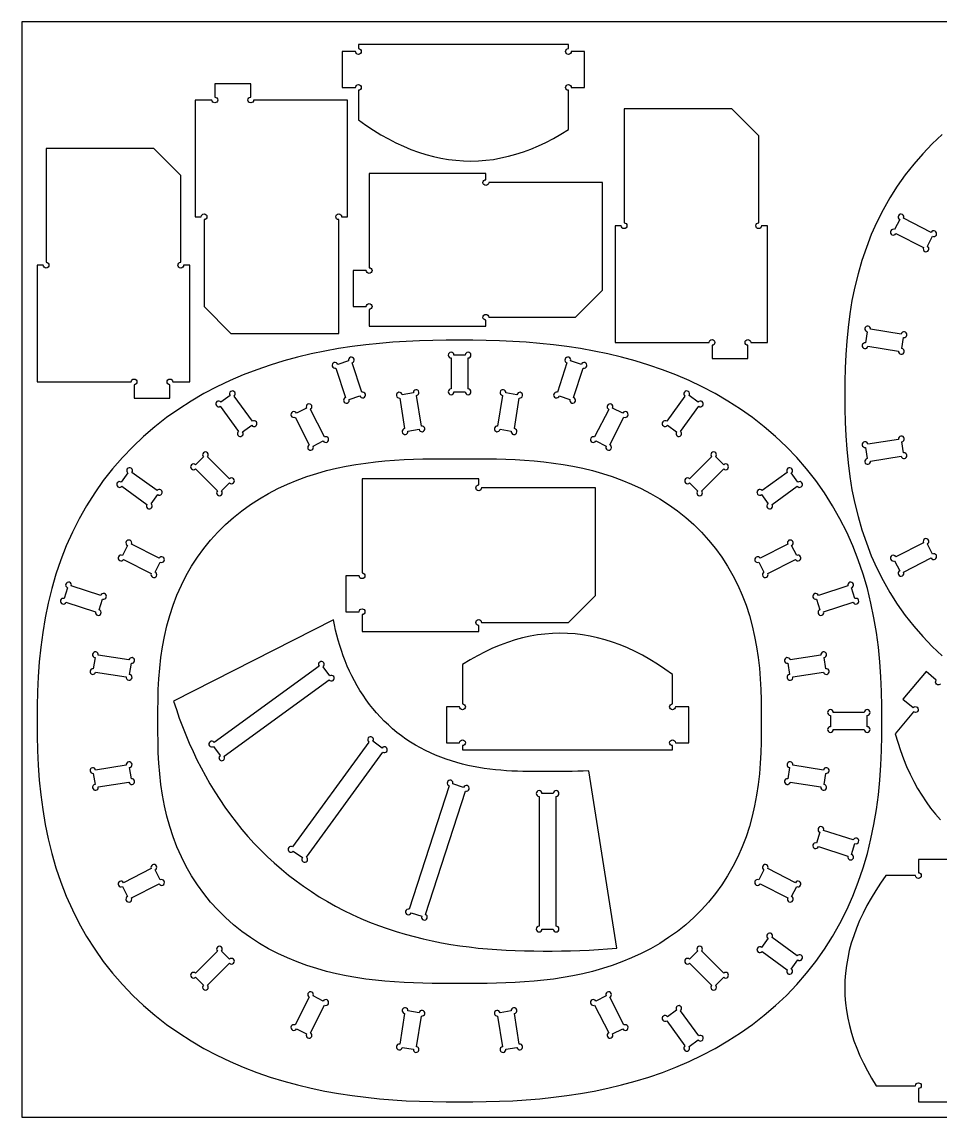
# Model space of a CAD drawing. Extents: x 0 to 2440, y -1470 to 1220.
# Drawn here: x 0 to 1023, y 0 to 1220 of the extents above; entities that cross this region are included whole.
import ezdxf

# ---------------------------------------------------------------- set-up
doc = ezdxf.new("R2010")
doc.units = 0
doc.layers.add('CUT', color=1, linetype='Continuous')
doc.layers.add('REFERENCE-SHEET', color=8, linetype='Continuous')

msp = doc.modelspace()

# ---------------------------------------------------------------- linework, layer by layer
at = {"layer": 'CUT'}
for points in [[(375, 1195), (375, 1190.2, -0.414214), (378.2, 1187, -0.414214), (375, 1183.8, -0.414214), (371.8, 1187), (357, 1187), (357, 1147), (371.8, 1147, -0.414214), (375, 1150.2, -0.414214), (378.2, 1147, -0.414214), (375, 1143.8), (375, 1110.8), (383.4, 1104.9), (391.7, 1099.4), (400.1, 1094.3), (408.4, 1089.6), (416.8, 1085.3), (425.1, 1081.4), (433.5, 1077.9), (441.9, 1074.9), (450.2, 1072.2), (458.6, 1070), (466.9, 1068.2), (475.3, 1066.8), (483.6, 1065.8), (492, 1065.2), (500.4, 1065), (508.7, 1065.2), (517.1, 1065.9), (525.4, 1066.9), (533.8, 1068.4), (542.1, 1070.3), (550.5, 1072.5), (558.9, 1075.2), (567.2, 1078.3), (575.6, 1081.8), (583.9, 1085.8), (592.3, 1090.1), (600.6, 1094.8), (609, 1100), (609, 1143.8, -0.414214), (605.8, 1147, -0.414214), (609, 1150.2, -0.414214), (612.2, 1147), (627, 1147), (627, 1187), (612.2, 1187, -0.414214), (609, 1183.8, -0.414214), (605.8, 1187, -0.414214), (609, 1190.2), (609, 1195)], [(363, 1133), (258.2, 1133, -0.414214), (255, 1129.8, -0.414214), (251.8, 1133, -0.414214), (255, 1136.2), (255, 1151), (215, 1151), (215, 1136.2, -0.414214), (218.2, 1133, -0.414214), (215, 1129.8, -0.414214), (211.8, 1133), (193, 1133), (193, 1003), (199.8, 1003, -0.414214), (203, 1006.2, -0.414214), (206.2, 1003, -0.414214), (203, 999.8), (203, 903), (233, 873), (353, 873), (353, 999.8, -0.414214), (349.8, 1003, -0.414214), (353, 1006.2, -0.414214), (356.2, 1003), (363, 1003)], [(661, 863), (765.8, 863, -0.414214), (769, 866.2, -0.414214), (772.2, 863, -0.414214), (769, 859.8), (769, 845), (809, 845), (809, 859.8, -0.414214), (805.8, 863, -0.414214), (809, 866.2, -0.414214), (812.2, 863), (831, 863), (831, 993), (824.2, 993, -0.414214), (821, 989.8, -0.414214), (817.8, 993, -0.414214), (821, 996.2), (821, 1093), (791, 1123), (671, 1123), (671, 996.2, -0.414214), (674.2, 993, -0.414214), (671, 989.8, -0.414214), (667.8, 993), (661, 993)], [(17, 819), (121.8, 819, -0.414214), (125, 822.2, -0.414214), (128.2, 819, -0.414214), (125, 815.8), (125, 801), (165, 801), (165, 815.8, -0.414214), (161.8, 819, -0.414214), (165, 822.2, -0.414214), (168.2, 819), (187, 819), (187, 949), (180.2, 949, -0.414214), (177, 945.8, -0.414214), (173.8, 949, -0.414214), (177, 952.2), (177, 1049), (147, 1079), (27, 1079), (27, 952.2, -0.414214), (30.2, 949, -0.414214), (27, 945.8, -0.414214), (23.8, 949), (17, 949)], [(387, 1051), (387, 946.2, -0.414214), (390.2, 943, -0.414214), (387, 939.8, -0.414214), (383.8, 943), (369, 943), (369, 903), (383.8, 903, -0.414214), (387, 906.2, -0.414214), (390.2, 903, -0.414214), (387, 899.8), (387, 881), (517, 881), (517, 887.8, -0.414214), (513.8, 891, -0.414214), (517, 894.2, -0.414214), (520.2, 891), (617, 891), (647, 921), (647, 1041), (520.2, 1041, -0.414214), (517, 1037.8, -0.414214), (513.8, 1041, -0.414214), (517, 1044.2), (517, 1051)], [(1014.7, 981.2, 0.414214), (1019, 982.6, 0.414214), (1017.6, 986.9, 0.414214), (1013.3, 985.5), (982.5, 1001.2, 0.414214), (981.1, 1005.5, 0.414214), (976.8, 1004.1, 0.414214), (978.2, 999.8), (972.5, 988.6, 0.414214), (968.1, 987.2, 0.414214), (969.5, 982.9, 0.414214), (973.8, 984.3), (1004.7, 968.6, 0.414214), (1006.1, 964.3, 0.414214), (1010.4, 965.7, 0.414214), (1009, 970)], [(982.5, 868.5, 0.414214), (986.1, 871.2, 0.414214), (983.5, 874.8, 0.414214), (979.8, 872.2), (945.6, 877.6, 0.414214), (943, 881.2, 0.414214), (939.3, 878.6, 0.414214), (942, 874.9), (940, 862.5, 0.414214), (936.4, 859.8, 0.414214), (939, 856.2, 0.414214), (942.7, 858.8), (976.8, 853.4, 0.414214), (979.5, 849.7, 0.414214), (983.2, 852.4, 0.414214), (980.5, 856.1)], [(376.6, 803.4, 0.414214), (380.7, 801.3, 0.414214), (382.7, 805.4, 0.414214), (378.7, 807.4), (368, 840.3, 0.414214), (370.1, 844.3, 0.414214), (366, 846.4, 0.414214), (364, 842.4), (352, 838.5, 0.414214), (348, 840.5, 0.414214), (345.9, 836.5, 0.414214), (349.9, 834.4), (360.6, 801.5, 0.414214), (358.6, 797.5, 0.414214), (362.6, 795.4, 0.414214), (364.7, 799.5)], [(494, 807.9, 0.414214), (497.2, 804.7, 0.414214), (500.4, 807.9, 0.414214), (497.2, 811.1), (497.2, 845.7, 0.414214), (500.4, 848.9, 0.414214), (497.2, 852.1, 0.414214), (494, 848.9), (481.4, 848.9, 0.414214), (478.2, 852.1, 0.414214), (475, 848.9, 0.414214), (478.2, 845.7), (478.2, 811.1, 0.414214), (475, 807.9, 0.414214), (478.2, 804.7, 0.414214), (481.4, 807.9)], [(610.7, 799.5, 0.414214), (612.8, 795.4, 0.414214), (616.8, 797.5, 0.414214), (614.8, 801.5), (625.5, 834.4, 0.414214), (629.5, 836.5, 0.414214), (627.4, 840.5, 0.414214), (623.4, 838.5), (611.4, 842.4, 0.414214), (609.4, 846.4, 0.414214), (605.3, 844.3, 0.414214), (607.4, 840.3), (596.7, 807.4, 0.414214), (592.7, 805.4, 0.414214), (594.7, 801.3, 0.414214), (598.8, 803.4)], [(256.1, 770.6, 0.414214), (260.6, 769.9, 0.414214), (261.3, 774.4, 0.414214), (256.8, 775.1), (236.5, 803.1, 0.414214), (237.2, 807.6, 0.414214), (232.7, 808.3, 0.414214), (232, 803.8), (221.8, 796.4, 0.414214), (217.4, 797.1, 0.414214), (216.7, 792.6, 0.414214), (221.1, 791.9), (241.5, 763.9, 0.414214), (240.8, 759.5, 0.414214), (245.2, 758.8, 0.414214), (245.9, 763.2)], [(442.6, 766.2, 0.414214), (446.3, 763.5, 0.414214), (448.9, 767.2, 0.414214), (445.3, 769.8), (439.9, 804, 0.414214), (442.5, 807.7, 0.414214), (438.9, 810.3, 0.414214), (436.2, 806.7), (423.7, 804.7, 0.414214), (420.1, 807.4, 0.414214), (417.4, 803.7, 0.414214), (421.1, 801), (426.5, 766.9, 0.414214), (423.8, 763.2, 0.414214), (427.5, 760.5, 0.414214), (430.2, 764.2)], [(545.2, 764.2, 0.414214), (547.9, 760.5, 0.414214), (551.6, 763.2, 0.414214), (548.9, 766.9), (554.3, 801, 0.414214), (558, 803.7, 0.414214), (555.3, 807.4, 0.414214), (551.7, 804.7), (539.2, 806.7, 0.414214), (536.5, 810.3, 0.414214), (532.9, 807.7, 0.414214), (535.5, 804), (530.1, 769.8, 0.414214), (526.5, 767.2, 0.414214), (529.1, 763.5, 0.414214), (532.8, 766.2)], [(729.5, 763.2, 0.414214), (730.2, 758.8, 0.414214), (734.6, 759.5, 0.414214), (733.9, 763.9), (754.3, 791.9, 0.414214), (758.7, 792.6, 0.414214), (758, 797.1, 0.414214), (753.6, 796.4), (743.4, 803.8, 0.414214), (742.7, 808.3, 0.414214), (738.2, 807.6, 0.414214), (738.9, 803.1), (718.6, 775.1, 0.414214), (714.1, 774.4, 0.414214), (714.8, 769.9, 0.414214), (719.3, 770.6)], [(335.8, 753.3, 0.414214), (340.1, 751.9, 0.414214), (341.5, 756.2, 0.414214), (337.2, 757.6), (321.5, 788.4, 0.414214), (322.9, 792.7, 0.414214), (318.6, 794.1, 0.414214), (317.2, 789.8), (305.9, 784.1, 0.414214), (301.6, 785.5, 0.414214), (300.2, 781.2, 0.414214), (304.5, 779.8), (320.2, 748.9, 0.414214), (318.8, 744.6, 0.414214), (323.1, 743.2, 0.414214), (324.5, 747.5)], [(650.9, 747.5, 0.414214), (652.3, 743.2, 0.414214), (656.6, 744.6, 0.414214), (655.2, 748.9), (670.9, 779.8, 0.414214), (675.2, 781.2, 0.414214), (673.8, 785.5, 0.414214), (669.5, 784.1), (658.2, 789.8, 0.414214), (656.8, 794.1, 0.414214), (652.5, 792.7, 0.414214), (653.9, 788.4), (638.2, 757.6, 0.414214), (633.9, 756.2, 0.414214), (635.3, 751.9, 0.414214), (639.6, 753.3)], [(980.5, 752.3, 0.414214), (983.2, 756, 0.414214), (979.5, 758.7, 0.414214), (976.8, 755), (942.7, 749.6, 0.414214), (939, 752.2, 0.414214), (936.4, 748.6, 0.414214), (940, 745.9), (942, 733.5, 0.414214), (939.3, 729.8, 0.414214), (943, 727.2, 0.414214), (945.6, 730.8), (979.8, 736.2, 0.414214), (983.5, 733.6, 0.414214), (986.1, 737.2, 0.414214), (982.5, 739.9)], [(231.3, 706.5, 0.414214), (235.8, 706.5, 0.414214), (235.8, 711, 0.414214), (231.3, 711), (206.8, 735.5, 0.414214), (206.8, 740, 0.414214), (202.3, 740, 0.414214), (202.3, 735.5), (193.4, 726.6, 0.414214), (188.9, 726.6, 0.414214), (188.9, 722.1, 0.414214), (193.4, 722.1), (217.9, 697.6, 0.414214), (217.9, 693.1, 0.414214), (222.4, 693.1, 0.414214), (222.4, 697.6)], [(753, 697.6, 0.414214), (753, 693.1, 0.414214), (757.5, 693.1, 0.414214), (757.5, 697.6), (782, 722.1, 0.414214), (786.5, 722.1, 0.414214), (786.5, 726.6, 0.414214), (782, 726.6), (773.1, 735.5, 0.414214), (773.1, 740, 0.414214), (768.6, 740, 0.414214), (768.6, 735.5), (744.1, 711, 0.414214), (739.6, 711, 0.414214), (739.6, 706.5, 0.414214), (744.1, 706.5)], [(151.3, 693.4, 0.414214), (155.7, 694.1, 0.414214), (155, 698.6, 0.414214), (150.6, 697.9), (122.6, 718.2, 0.414214), (121.9, 722.7, 0.414214), (117.4, 722, 0.414214), (118.1, 717.5), (110.7, 707.3, 0.414214), (106.2, 706.6, 0.414214), (106.9, 702.1, 0.414214), (111.4, 702.8), (139.4, 682.5, 0.414214), (140.1, 678, 0.414214), (144.6, 678.7, 0.414214), (143.9, 683.2)], [(831.5, 683.2, 0.414214), (830.8, 678.7, 0.414214), (835.3, 678, 0.414214), (836, 682.5), (864, 702.8, 0.414214), (868.5, 702.1, 0.414214), (869.2, 706.6, 0.414214), (864.7, 707.3), (857.3, 717.5, 0.414214), (858, 722, 0.414214), (853.5, 722.7, 0.414214), (852.8, 718.2), (824.8, 697.9, 0.414214), (820.4, 698.6, 0.414214), (819.7, 694.1, 0.414214), (824.1, 693.4)], [(379, 711), (379, 606.2, -0.414214), (382.2, 603, -0.414214), (379, 599.8, -0.414214), (375.8, 603), (361, 603), (361, 563), (375.8, 563, -0.414214), (379, 566.2, -0.414214), (382.2, 563, -0.414214), (379, 559.8), (379, 541), (509, 541), (509, 547.8, -0.414214), (505.8, 551, -0.414214), (509, 554.2, -0.414214), (512.2, 551), (609, 551), (639, 581), (639, 701), (512.2, 701, -0.414214), (509, 697.8, -0.414214), (505.8, 701, -0.414214), (509, 704.2), (509, 711)], [(154.2, 618.2, 0.414214), (158.5, 619.6, 0.414214), (157.1, 623.9, 0.414214), (152.8, 622.5), (122, 638.2, 0.414214), (120.6, 642.5, 0.414214), (116.3, 641.1, 0.414214), (117.7, 636.8), (112, 625.6, 0.414214), (107.6, 624.2, 0.414214), (109, 619.9, 0.414214), (113.3, 621.3), (144.2, 605.6, 0.414214), (145.6, 601.3, 0.414214), (149.9, 602.7, 0.414214), (148.5, 607)], [(826.9, 607, 0.414214), (825.5, 602.7, 0.414214), (829.8, 601.3, 0.414214), (831.2, 605.6), (862.1, 621.3, 0.414214), (866.4, 619.9, 0.414214), (867.8, 624.2, 0.414214), (863.4, 625.6), (857.7, 636.8, 0.414214), (859.1, 641.1, 0.414214), (854.8, 642.5, 0.414214), (853.4, 638.2), (822.6, 622.5, 0.414214), (818.3, 623.9, 0.414214), (816.9, 619.6, 0.414214), (821.2, 618.2)], [(1009, 638.4, 0.414214), (1010.4, 642.7, 0.414214), (1006.1, 644.1, 0.414214), (1004.7, 639.8), (973.8, 624.1, 0.414214), (969.5, 625.5, 0.414214), (968.1, 621.2, 0.414214), (972.5, 619.8), (978.2, 608.6, 0.414214), (976.8, 604.3, 0.414214), (981.1, 602.9, 0.414214), (982.5, 607.2), (1013.3, 622.9, 0.414214), (1017.6, 621.5, 0.414214), (1019, 625.8, 0.414214), (1014.7, 627.2)], [(90, 577.1, 0.414214), (94, 579.1, 0.414214), (91.9, 583.1, 0.414214), (87.9, 581.1), (55, 591.8, 0.414214), (53, 595.8, 0.414214), (48.9, 593.8, 0.414214), (51, 589.7), (47.1, 577.7, 0.414214), (43, 575.7, 0.414214), (45.1, 571.7, 0.414214), (49.1, 573.7), (82, 563, 0.414214), (84.1, 559, 0.414214), (88.1, 561, 0.414214), (86.1, 565.1)], [(889.3, 565.1, 0.414214), (887.3, 561, 0.414214), (891.3, 559, 0.414214), (893.4, 563), (926.3, 573.7, 0.414214), (930.3, 571.7, 0.414214), (932.4, 575.7, 0.414214), (928.3, 577.7), (924.4, 589.7, 0.414214), (926.5, 593.8, 0.414214), (922.4, 595.8, 0.414214), (920.4, 591.8), (887.5, 581.1, 0.414214), (883.5, 583.1, 0.414214), (881.4, 579.1, 0.414214), (885.4, 577.1)], [(725, 409), (725, 413.8, -0.414214), (721.8, 417, -0.414214), (725, 420.2, -0.414214), (728.2, 417), (743, 417), (743, 457), (728.2, 457, -0.414214), (725, 453.8, -0.414214), (721.8, 457, -0.414214), (725, 460.2), (725, 493.2), (716.6, 499.1), (708.3, 504.6), (699.9, 509.7), (691.6, 514.4), (683.2, 518.7), (674.9, 522.6), (666.5, 526.1), (658.1, 529.1), (649.8, 531.8), (641.4, 534), (633.1, 535.8), (624.7, 537.2), (616.4, 538.2), (608, 538.8), (599.6, 539), (591.3, 538.8), (582.9, 538.1), (574.6, 537.1), (566.2, 535.6), (557.9, 533.7), (549.5, 531.5), (541.1, 528.8), (532.8, 525.7), (524.4, 522.2), (516.1, 518.2), (507.7, 513.9), (499.4, 509.2), (491, 504), (491, 460.2, -0.414214), (494.2, 457, -0.414214), (491, 453.8, -0.414214), (487.8, 457), (473, 457), (473, 417), (487.8, 417, -0.414214), (491, 420.2, -0.414214), (494.2, 417, -0.414214), (491, 413.8), (491, 409)], [(122, 505.5, 0.414214), (125.6, 508.2, 0.414214), (123, 511.8, 0.414214), (119.3, 509.2), (85.1, 514.6, 0.414214), (82.5, 518.2, 0.414214), (78.8, 515.6, 0.414214), (81.5, 511.9), (79.5, 499.5, 0.414214), (75.9, 496.8, 0.414214), (78.5, 493.2, 0.414214), (82.2, 495.8), (116.3, 490.4, 0.414214), (119, 486.7, 0.414214), (122.7, 489.4, 0.414214), (120, 493.1)], [(855.4, 493.1, 0.414214), (852.7, 489.4, 0.414214), (856.4, 486.7, 0.414214), (859.1, 490.4), (893.2, 495.8, 0.414214), (896.9, 493.2, 0.414214), (899.5, 496.8, 0.414214), (895.9, 499.5), (893.9, 511.9, 0.414214), (896.6, 515.6, 0.414214), (892.9, 518.2, 0.414214), (890.3, 514.6), (856.1, 509.2, 0.414214), (852.4, 511.8, 0.414214), (849.8, 508.2, 0.414214), (853.4, 505.5)], [(335.6, 501.7, 0.414214), (336.3, 506.2, 0.414214), (331.9, 506.9, 0.414214), (331.2, 502.4), (214.2, 417.4, 0.414214), (209.7, 418.1, 0.414214), (209, 413.7, 0.414214), (213.5, 413), (220.9, 402.8, 0.414214), (220.2, 398.3, 0.414214), (224.6, 397.6, 0.414214), (225.4, 402.1), (342.3, 487.1, 0.414214), (346.8, 486.4, 0.414214), (347.5, 490.8, 0.414214), (343, 491.5)], [(900.9, 434.9, 0.414214), (897.7, 431.7, 0.414214), (900.9, 428.5, 0.414214), (904.1, 431.7), (938.7, 431.7, 0.414214), (941.9, 428.5, 0.414214), (945.1, 431.7, 0.414214), (941.9, 434.9), (941.9, 447.5, 0.414214), (945.1, 450.7, 0.414214), (941.9, 453.9, 0.414214), (938.7, 450.7), (904.1, 450.7, 0.414214), (900.9, 453.9, 0.414214), (897.7, 450.7, 0.414214), (900.9, 447.5)], [(391.2, 418.6, 0.414214), (390.5, 423, 0.414214), (386, 422.3, 0.414214), (386.7, 417.8), (301.7, 300.9, 0.414214), (297.3, 300.2, 0.414214), (298, 295.7, 0.414214), (302.4, 296.4), (312.6, 289, 0.414214), (313.3, 284.5, 0.414214), (317.8, 285.2, 0.414214), (317.1, 289.7), (402.1, 406.7, 0.414214), (406.6, 407.4, 0.414214), (405.9, 411.9, 0.414214), (401.4, 411.1)], [(120, 389.3, 0.414214), (122.7, 393, 0.414214), (119, 395.7, 0.414214), (116.3, 392), (82.2, 386.6, 0.414214), (78.5, 389.2, 0.414214), (75.9, 385.6, 0.414214), (79.5, 382.9), (81.5, 370.5, 0.414214), (78.8, 366.8, 0.414214), (82.5, 364.2, 0.414214), (85.1, 367.8), (119.3, 373.2, 0.414214), (123, 370.6, 0.414214), (125.6, 374.2, 0.414214), (122, 376.9)], [(853.4, 376.9, 0.414214), (849.8, 374.2, 0.414214), (852.4, 370.6, 0.414214), (856.1, 373.2), (890.3, 367.8, 0.414214), (892.9, 364.2, 0.414214), (896.6, 366.8, 0.414214), (893.9, 370.5), (895.9, 382.9, 0.414214), (899.5, 385.6, 0.414214), (896.9, 389.2, 0.414214), (893.2, 386.6), (859.1, 392, 0.414214), (856.4, 395.7, 0.414214), (852.7, 393, 0.414214), (855.4, 389.3)], [(480.2, 371.2, 0.414214), (478.2, 375.2, 0.414214), (474.1, 373.1, 0.414214), (476.2, 369.1), (431.5, 231.6, 0.414214), (427.5, 229.5, 0.414214), (429.5, 225.5, 0.414214), (433.6, 227.6), (445.6, 223.7, 0.414214), (447.6, 219.6, 0.414214), (451.6, 221.7, 0.414214), (449.6, 225.7), (494.3, 363.2, 0.414214), (498.3, 365.3, 0.414214), (496.2, 369.3, 0.414214), (492.2, 367.3)], [(579.5, 360.5, 0.414214), (576.3, 363.7, 0.414214), (573.1, 360.5, 0.414214), (576.3, 357.3), (576.3, 212.7, 0.414214), (573.1, 209.5, 0.414214), (576.3, 206.3, 0.414214), (579.5, 209.5), (592.1, 209.5, 0.414214), (595.3, 206.3, 0.414214), (598.5, 209.5, 0.414214), (595.3, 212.7), (595.3, 357.3, 0.414214), (598.5, 360.5, 0.414214), (595.3, 363.7, 0.414214), (592.1, 360.5)], [(885.4, 305.3, 0.414214), (881.4, 303.3, 0.414214), (883.5, 299.3, 0.414214), (887.5, 301.3), (920.4, 290.6, 0.414214), (922.4, 286.6, 0.414214), (926.5, 288.6, 0.414214), (924.4, 292.7), (928.3, 304.7, 0.414214), (932.4, 306.7, 0.414214), (930.3, 310.7, 0.414214), (926.3, 308.7), (893.4, 319.4, 0.414214), (891.3, 323.4, 0.414214), (887.3, 321.4, 0.414214), (889.3, 317.3)], [(148.5, 275.4, 0.414214), (149.9, 279.7, 0.414214), (145.6, 281.1, 0.414214), (144.2, 276.8), (113.3, 261.1, 0.414214), (109, 262.5, 0.414214), (107.6, 258.2, 0.414214), (112, 256.8), (117.7, 245.6, 0.414214), (116.3, 241.3, 0.414214), (120.6, 239.9, 0.414214), (122, 244.2), (152.8, 259.9, 0.414214), (157.1, 258.5, 0.414214), (158.5, 262.8, 0.414214), (154.2, 264.2)], [(821.2, 264.2, 0.414214), (816.9, 262.8, 0.414214), (818.3, 258.5, 0.414214), (822.6, 259.9), (853.4, 244.2, 0.414214), (854.8, 239.9, 0.414214), (859.1, 241.3, 0.414214), (857.7, 245.6), (863.4, 256.8, 0.414214), (867.8, 258.2, 0.414214), (866.4, 262.5, 0.414214), (862.1, 261.1), (831.2, 276.8, 0.414214), (829.8, 281.1, 0.414214), (825.5, 279.7, 0.414214), (826.9, 275.4)], [(824.1, 189, 0.414214), (819.7, 188.3, 0.414214), (820.4, 183.8, 0.414214), (824.8, 184.5), (852.8, 164.2, 0.414214), (853.5, 159.7, 0.414214), (858, 160.4, 0.414214), (857.3, 164.9), (864.7, 175.1, 0.414214), (869.2, 175.8, 0.414214), (868.5, 180.3, 0.414214), (864, 179.6), (836, 199.9, 0.414214), (835.3, 204.4, 0.414214), (830.8, 203.7, 0.414214), (831.5, 199.2)], [(222.4, 184.8, 0.414214), (222.4, 189.3, 0.414214), (217.9, 189.3, 0.414214), (217.9, 184.8), (193.4, 160.3, 0.414214), (188.9, 160.3, 0.414214), (188.9, 155.8, 0.414214), (193.4, 155.8), (202.3, 146.9, 0.414214), (202.3, 142.4, 0.414214), (206.8, 142.4, 0.414214), (206.8, 146.9), (231.3, 171.4, 0.414214), (235.8, 171.4, 0.414214), (235.8, 175.9, 0.414214), (231.3, 175.9)], [(744.1, 175.9, 0.414214), (739.6, 175.9, 0.414214), (739.6, 171.4, 0.414214), (744.1, 171.4), (768.6, 146.9, 0.414214), (768.6, 142.4, 0.414214), (773.1, 142.4, 0.414214), (773.1, 146.9), (782, 155.8, 0.414214), (786.5, 155.8, 0.414214), (786.5, 160.3, 0.414214), (782, 160.3), (757.5, 184.8, 0.414214), (757.5, 189.3, 0.414214), (753, 189.3, 0.414214), (753, 184.8)], [(324.5, 134.9, 0.414214), (323.1, 139.2, 0.414214), (318.8, 137.8, 0.414214), (320.2, 133.5), (304.5, 102.6, 0.414214), (300.2, 101.2, 0.414214), (301.6, 96.9, 0.414214), (305.9, 98.3), (317.2, 92.6, 0.414214), (318.6, 88.3, 0.414214), (322.9, 89.7, 0.414214), (321.5, 94), (337.2, 124.8, 0.414214), (341.5, 126.2, 0.414214), (340.1, 130.5, 0.414214), (335.8, 129.1)], [(639.6, 129.1, 0.414214), (635.3, 130.5, 0.414214), (633.9, 126.2, 0.414214), (638.2, 124.8), (653.9, 94, 0.414214), (652.5, 89.7, 0.414214), (656.8, 88.3, 0.414214), (658.2, 92.6), (669.5, 98.3, 0.414214), (673.8, 96.9, 0.414214), (675.2, 101.2, 0.414214), (670.9, 102.6), (655.2, 133.5, 0.414214), (656.6, 137.8, 0.414214), (652.3, 139.2, 0.414214), (650.9, 134.9)], [(719.3, 111.8, 0.414214), (714.8, 112.5, 0.414214), (714.1, 108, 0.414214), (718.6, 107.3), (738.9, 79.3, 0.414214), (738.2, 74.8, 0.414214), (742.7, 74.1, 0.414214), (743.4, 78.6), (753.6, 86, 0.414214), (758, 85.3, 0.414214), (758.7, 89.8, 0.414214), (754.3, 90.5), (733.9, 118.5, 0.414214), (734.6, 122.9, 0.414214), (730.2, 123.6, 0.414214), (729.5, 119.2)], [(430.2, 118.2, 0.414214), (427.5, 121.9, 0.414214), (423.8, 119.2, 0.414214), (426.5, 115.5), (421.1, 81.4, 0.414214), (417.4, 78.7, 0.414214), (420.1, 75, 0.414214), (423.7, 77.7), (436.2, 75.7, 0.414214), (438.9, 72.1, 0.414214), (442.5, 74.7, 0.414214), (439.9, 78.4), (445.3, 112.6, 0.414214), (448.9, 115.2, 0.414214), (446.3, 118.9, 0.414214), (442.6, 116.2)], [(532.8, 116.2, 0.414214), (529.1, 118.9, 0.414214), (526.5, 115.2, 0.414214), (530.1, 112.6), (535.5, 78.4, 0.414214), (532.9, 74.7, 0.414214), (536.5, 72.1, 0.414214), (539.2, 75.7), (551.7, 77.7, 0.414214), (555.3, 75, 0.414214), (558, 78.7, 0.414214), (554.3, 81.4), (548.9, 115.5, 0.414214), (551.6, 119.2, 0.414214), (547.9, 121.9, 0.414214), (545.2, 118.2)]]:
    msp.add_lwpolyline(points, format="xyb", close=True, dxfattribs=at)
msp.add_lwpolyline([(1025.6, 1094.7), (1014.5, 1084.2), (1003.9, 1073.2), (993.8, 1061.7), (984.4, 1049.6), (975.5, 1037.1), (967.3, 1024.1), (959.7, 1010.8), (952.8, 997.1), (946.5, 983), (941, 968.7), (936, 954.2), (931.8, 939.5), (928.1, 924.7), (925, 909.7), (922.5, 894.7), (920.6, 879.6), (919.1, 864.5), (918, 849.4), (917.4, 834.3), (917.1, 819.3), (917, 804.2), (917.1, 789.1), (917.4, 774.1), (918, 759), (919.1, 743.9), (920.6, 728.8), (922.5, 713.7), (925, 698.7), (928.1, 683.7), (931.8, 668.9), (936, 654.2), (941, 639.7), (946.5, 625.4), (952.8, 611.3), (959.7, 597.6), (967.3, 584.3), (975.5, 571.3), (984.4, 558.8), (993.8, 546.7), (1003.9, 535.2), (1014.5, 524.2), (1025.6, 513.7)], dxfattribs=at)
for points in [[(958.4, 441.2), (958.3, 457.6), (957.9, 474.1), (957.2, 490.5), (956.1, 507), (954.4, 523.5), (952.2, 539.9), (949.5, 556.3), (946.1, 572.6), (942.1, 588.8), (937.4, 604.9), (932, 620.7), (925.9, 636.3), (919.1, 651.6), (911.5, 666.6), (903.3, 681.1), (894.3, 695.3), (884.7, 709), (874.3, 722.1), (863.4, 734.7), (851.9, 746.8), (839.8, 758.2), (827.2, 769), (814.1, 779.2), (800.6, 788.7), (786.8, 797.6), (772.6, 805.9), (758.2, 813.5), (743.5, 820.4), (728.7, 826.8), (713.7, 832.6), (698.6, 837.8), (683.4, 842.4), (668.2, 846.6), (653, 850.2), (637.7, 853.4), (622.5, 856.1), (607.3, 858.4), (592.2, 860.3), (577.1, 861.9), (562.1, 863.1), (547.1, 864.1), (532.2, 864.7), (517.3, 865.1), (502.5, 865.3), (487.7, 865.4), (472.9, 865.3), (458.1, 865.1), (443.2, 864.7), (428.3, 864.1), (413.3, 863.1), (398.3, 861.9), (383.2, 860.3), (368.1, 858.4), (352.9, 856.1), (337.7, 853.4), (322.4, 850.2), (307.2, 846.6), (292, 842.4), (276.8, 837.8), (261.7, 832.6), (246.7, 826.8), (231.9, 820.4), (217.2, 813.5), (202.8, 805.9), (188.6, 797.6), (174.8, 788.7), (161.3, 779.2), (148.2, 769), (135.6, 758.2), (123.5, 746.8), (112, 734.7), (101.1, 722.1), (90.7, 709), (81.1, 695.3), (72.1, 681.1), (63.9, 666.6), (56.3, 651.6), (49.5, 636.3), (43.4, 620.7), (38, 604.9), (33.3, 588.8), (29.3, 572.6), (25.9, 556.3), (23.2, 539.9), (21, 523.5), (19.3, 507), (18.2, 490.5), (17.5, 474.1), (17.1, 457.6), (17, 441.2), (17.1, 424.8), (17.5, 408.3), (18.2, 391.9), (19.3, 375.4), (21, 358.9), (23.2, 342.5), (25.9, 326.1), (29.3, 309.8), (33.3, 293.6), (38, 277.5), (43.4, 261.7), (49.5, 246.1), (56.3, 230.8), (63.9, 215.8), (72.1, 201.3), (81.1, 187.1), (90.7, 173.4), (101.1, 160.3), (112, 147.7), (123.5, 135.6), (135.6, 124.2), (148.2, 113.4), (161.3, 103.2), (174.8, 93.7), (188.6, 84.8), (202.8, 76.5), (217.2, 68.9), (231.9, 62), (246.7, 55.6), (261.7, 49.8), (276.8, 44.6), (292, 40), (307.2, 35.8), (322.4, 32.2), (337.7, 29), (352.9, 26.3), (368.1, 24), (383.2, 22.1), (398.3, 20.5), (413.3, 19.3), (428.3, 18.3), (443.2, 17.7), (458.1, 17.3), (472.9, 17.1), (487.7, 17), (502.5, 17.1), (517.3, 17.3), (532.2, 17.7), (547.1, 18.3), (562.1, 19.3), (577.1, 20.5), (592.2, 22.1), (607.3, 24), (622.5, 26.3), (637.7, 29), (653, 32.2), (668.2, 35.8), (683.4, 40), (698.6, 44.6), (713.7, 49.8), (728.7, 55.6), (743.5, 62), (758.2, 68.9), (772.6, 76.5), (786.8, 84.8), (800.6, 93.7), (814.1, 103.2), (827.2, 113.4), (839.8, 124.2), (851.9, 135.6), (863.4, 147.7), (874.3, 160.3), (884.7, 173.4), (894.3, 187.1), (903.3, 201.3), (911.5, 215.8), (919.1, 230.8), (925.9, 246.1), (932, 261.7), (937.4, 277.5), (942.1, 293.6), (946.1, 309.8), (949.5, 326.1), (952.2, 342.5), (954.4, 358.9), (956.1, 375.4), (957.2, 391.9), (957.9, 408.3), (958.3, 424.8)], [(823.9, 429.5), (823.7, 417.7), (823.4, 405.9), (822.7, 394.1), (821.8, 382.3), (820.4, 370.5), (818.7, 358.7), (816.5, 346.9), (813.8, 335.2), (810.6, 323.7), (806.9, 312.3), (802.6, 301), (797.7, 290), (792.3, 279.2), (786.4, 268.8), (779.8, 258.6), (772.8, 248.9), (765.2, 239.6), (757.2, 230.7), (748.6, 222.2), (739.7, 214.3), (730.4, 206.9), (720.7, 199.9), (710.7, 193.5), (700.5, 187.6), (690.1, 182.2), (679.4, 177.3), (668.7, 172.9), (657.8, 168.9), (646.9, 165.4), (636, 162.3), (625, 159.7), (614.1, 157.4), (603.2, 155.4), (592.3, 153.8), (581.5, 152.4), (570.8, 151.4), (560.2, 150.5), (549.6, 149.9), (539.1, 149.5), (528.7, 149.2), (518.4, 149), (508.1, 149), (497.9, 149), (487.7, 149), (477.5, 149), (467.3, 149), (457, 149), (446.7, 149.2), (436.3, 149.5), (425.8, 149.9), (415.2, 150.5), (404.6, 151.4), (393.9, 152.4), (383.1, 153.8), (372.2, 155.4), (361.3, 157.4), (350.4, 159.7), (339.4, 162.3), (328.5, 165.4), (317.6, 168.9), (306.7, 172.9), (296, 177.3), (285.3, 182.2), (274.9, 187.6), (264.7, 193.5), (254.7, 199.9), (245, 206.9), (235.7, 214.3), (226.8, 222.2), (218.2, 230.7), (210.2, 239.6), (202.6, 248.9), (195.6, 258.6), (189, 268.8), (183.1, 279.2), (177.7, 290), (172.8, 301), (168.5, 312.3), (164.8, 323.7), (161.6, 335.2), (158.9, 346.9), (156.7, 358.7), (155, 370.5), (153.6, 382.3), (152.7, 394.1), (152, 405.9), (151.7, 417.7), (151.5, 429.5), (151.5, 441.2), (151.5, 452.9), (151.7, 464.7), (152, 476.5), (152.7, 488.3), (153.6, 500.1), (155, 511.9), (156.7, 523.7), (158.9, 535.5), (161.6, 547.2), (164.8, 558.7), (168.5, 570.1), (172.8, 581.4), (177.7, 592.4), (183.1, 603.2), (189, 613.6), (195.6, 623.8), (202.6, 633.5), (210.2, 642.8), (218.2, 651.7), (226.8, 660.2), (235.7, 668.1), (245, 675.5), (254.7, 682.5), (264.7, 688.9), (274.9, 694.8), (285.3, 700.2), (296, 705.1), (306.7, 709.5), (317.6, 713.5), (328.5, 717), (339.4, 720.1), (350.4, 722.7), (361.3, 725), (372.2, 727), (383.1, 728.6), (393.9, 730), (404.6, 731), (415.2, 731.9), (425.8, 732.5), (436.3, 732.9), (446.7, 733.2), (457, 733.4), (467.3, 733.4), (477.5, 733.4), (487.7, 733.4), (497.9, 733.4), (508.1, 733.4), (518.4, 733.4), (528.7, 733.2), (539.1, 732.9), (549.6, 732.5), (560.2, 731.9), (570.8, 731), (581.5, 730), (592.3, 728.6), (603.2, 727), (614.1, 725), (625, 722.7), (636, 720.1), (646.9, 717), (657.8, 713.5), (668.7, 709.5), (679.4, 705.1), (690.1, 700.2), (700.5, 694.8), (710.7, 688.9), (720.7, 682.5), (730.4, 675.5), (739.7, 668.1), (748.6, 660.2), (757.2, 651.7), (765.2, 642.8), (772.8, 633.5), (779.8, 623.8), (786.4, 613.6), (792.3, 603.2), (797.7, 592.4), (802.6, 581.4), (806.9, 570.1), (810.6, 558.7), (813.8, 547.2), (816.5, 535.5), (818.7, 523.7), (820.4, 511.9), (821.8, 500.1), (822.7, 488.3), (823.4, 476.5), (823.7, 464.7), (823.9, 452.9), (823.9, 441.2)], [(169, 463.3), (172.1, 453.9), (175.4, 444.4), (178.9, 435), (182.6, 425.7), (186.5, 416.4), (190.7, 407.2), (195.1, 398), (199.7, 388.9), (204.6, 380), (209.6, 371.1), (215, 362.3), (220.5, 353.7), (226.3, 345.2), (232.4, 336.8), (238.7, 328.6), (245.2, 320.5), (251.9, 312.6), (258.9, 304.9), (266.2, 297.4), (273.6, 290.1), (281.2, 283.1), (289.1, 276.2), (297.2, 269.6), (305.5, 263.2), (313.9, 257.1), (322.6, 251.2), (331.4, 245.5), (340.4, 240.1), (349.5, 235), (358.8, 230.2), (368.2, 225.6), (377.8, 221.3), (387.4, 217.2), (397.2, 213.5), (407, 210), (417, 206.7), (427, 203.7), (437, 201), (447.2, 198.5), (457.3, 196.2), (467.5, 194.2), (477.8, 192.4), (488, 190.9), (498.3, 189.5), (508.6, 188.3), (518.9, 187.4), (529.2, 186.6), (539.5, 186), (549.8, 185.6), (560.1, 185.2), (570.4, 185.1), (580.7, 185), (590.9, 185), (601.2, 185.1), (611.5, 185.2), (621.8, 185.6), (632.1, 186), (642.4, 186.6), (652.7, 187.4), (663, 188.3), (631.7, 385.9), (625.5, 385.5), (619.4, 385.3), (613.3, 385.1), (607.1, 385), (601, 385), (594.9, 385), (588.8, 385), (582.8, 385), (576.7, 385), (570.6, 385), (564.5, 385), (558.3, 385.1), (552.2, 385.3), (546.1, 385.5), (539.9, 385.9), (533.7, 386.3), (527.6, 386.9), (521.4, 387.6), (515.2, 388.4), (509.1, 389.4), (503, 390.5), (496.8, 391.8), (490.8, 393.3), (484.7, 394.9), (478.7, 396.7), (472.7, 398.6), (466.8, 400.8), (461, 403.1), (455.3, 405.7), (449.6, 408.4), (444, 411.3), (438.6, 414.4), (433.2, 417.7), (428, 421.1), (422.9, 424.8), (417.9, 428.6), (413.1, 432.6), (408.4, 436.8), (403.8, 441.1), (399.5, 445.6), (395.2, 450.2), (391.2, 455), (387.3, 459.8), (383.6, 464.9), (380.1, 470), (376.7, 475.2), (373.6, 480.5), (370.6, 485.9), (367.7, 491.4), (365.1, 496.9), (362.6, 502.5), (360.3, 508.2), (358.1, 513.9), (356.1, 519.6), (354.3, 525.3), (352.6, 531.1), (351, 536.8), (349.6, 542.6), (348.3, 548.4), (347.2, 554.1)]]:
    msp.add_lwpolyline(points, close=True, dxfattribs=at)
for points in [[(1023.8, 482.7, -0.414214), (1019.3, 482.3, -0.414214), (1018.9, 486.8), (1007.5, 496.3), (981.8, 465.7), (993.2, 456.1, -0.414214), (997.7, 456.5, -0.414214), (998.1, 452, -0.414214), (993.6, 451.6), (973, 427.1), (975.9, 417.5), (979, 408.2), (982.3, 399.2), (985.9, 390.5), (989.7, 382.1), (993.8, 373.9), (998.1, 366.1), (1002.7, 358.5), (1007.5, 351.3), (1012.6, 344.3), (1017.9, 337.6), (1023.5, 331.3)], [(1039, 287), (999, 287), (999, 272.2, -0.414214), (1002.2, 269, -0.414214), (999, 265.8, -0.414214), (995.8, 269), (962.8, 269), (956.9, 260.6), (951.4, 252.3), (946.3, 243.9), (941.6, 235.6), (937.3, 227.2), (933.4, 218.9), (929.9, 210.5), (926.9, 202.1), (924.2, 193.8), (922, 185.4), (920.2, 177.1), (918.8, 168.7), (917.8, 160.4), (917.2, 152), (917, 143.6), (917.2, 135.3), (917.9, 126.9), (918.9, 118.6), (920.4, 110.2), (922.3, 101.9), (924.5, 93.5), (927.2, 85.1), (930.3, 76.8), (933.8, 68.4), (937.8, 60.1), (942.1, 51.7), (946.8, 43.4), (952, 35), (995.8, 35, -0.414214), (999, 38.2, -0.414214), (1002.2, 35, -0.414214), (999, 31.8), (999, 17), (1039, 17)]]:
    msp.add_lwpolyline(points, format="xyb", dxfattribs=at)
at = {"layer": 'REFERENCE-SHEET'}
msp.add_lwpolyline([(0, 0), (2440, 0), (2440, 1220), (0, 1220)], close=True, dxfattribs=at)

doc.saveas('drawing.dxf')
